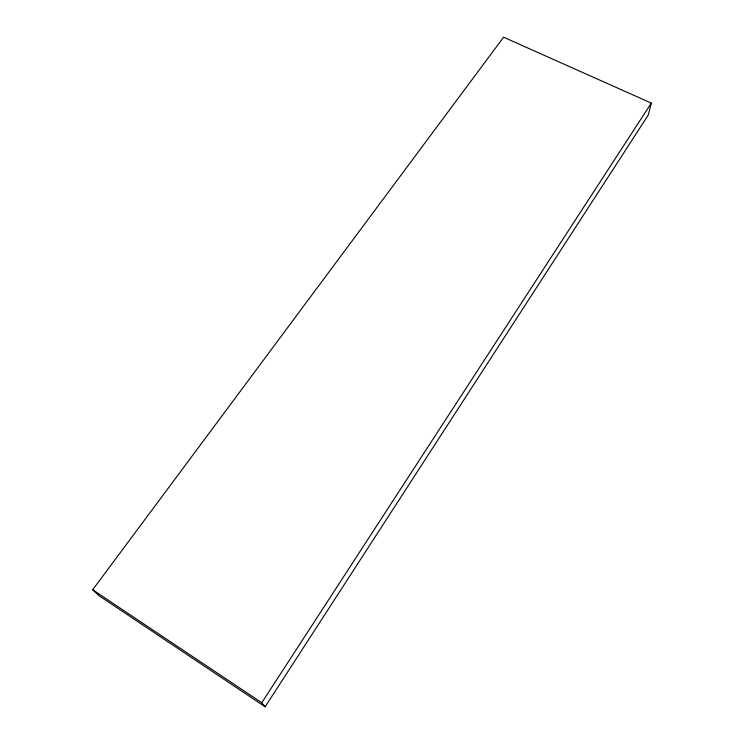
<?xml version="1.0" encoding="UTF-8"?>
<svg xmlns="http://www.w3.org/2000/svg" width="744" height="744" viewBox="0 0 744 744"><rect width="100%" height="100%" fill="white"/><g stroke="black" fill="none" stroke-linecap="round" stroke-linejoin="round"><path stroke-width="1.12" d="M651.307 103.109L648.238 115.078L265.134 706.8L98.943 595.656L92.693 589.76L503.586 37.2L651.307 103.109L261.748 702.736L265.134 706.8M92.693 589.76L261.748 702.736"/></g></svg>
